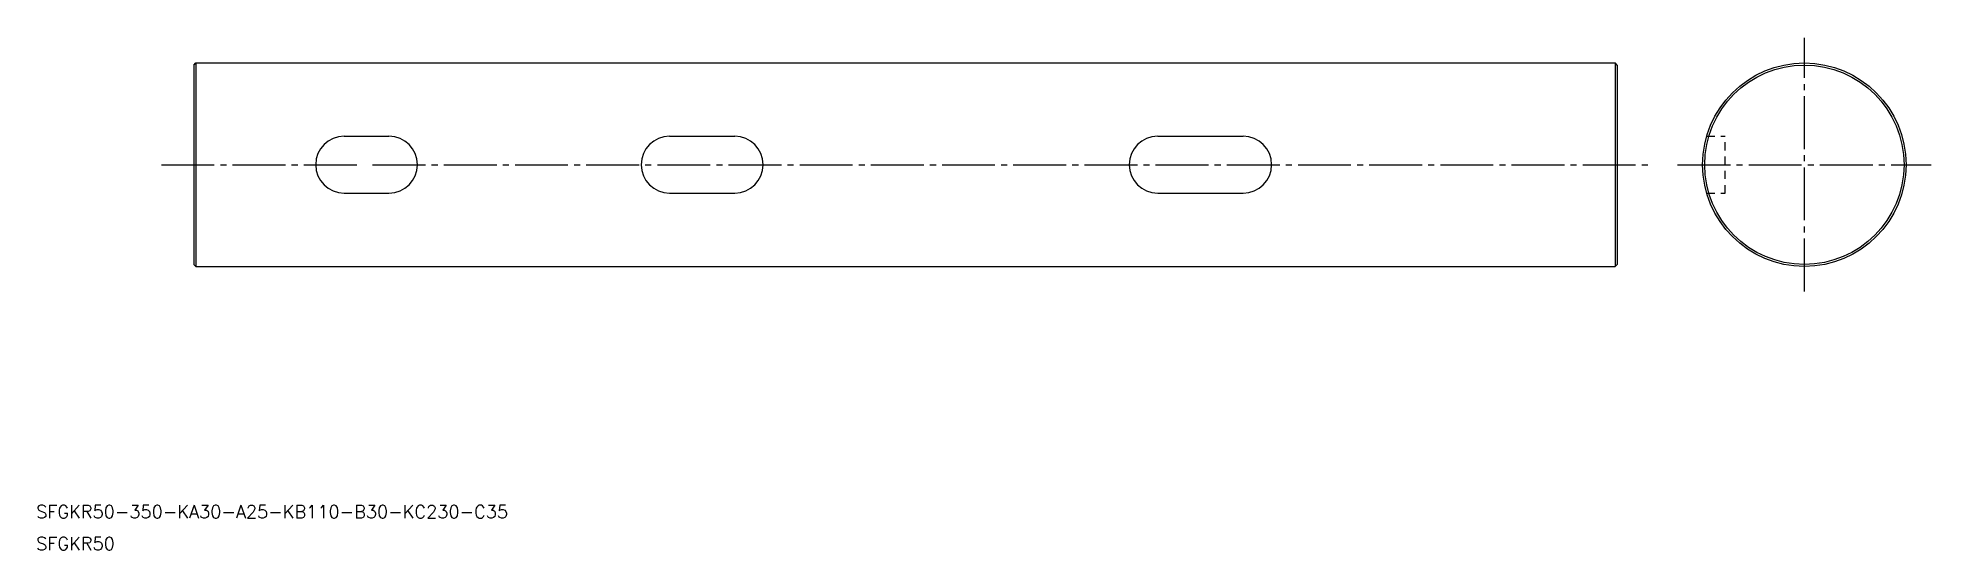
# Model space of a CAD drawing. Extents: x 45 to 510, y -45 to 81.
import ezdxf

# ---------------------------------------------------------------- set-up
doc = ezdxf.new("R2010")
doc.units = 0
doc.linetypes.add('CENTER', pattern=[17.5, 13, -1.5, 1.5, -1.5])
doc.linetypes.add('DASHED', pattern=[3.5, 2, -1.5])
doc.layers.get('0').update_dxf_attribs({"linetype": 'CONTINUOUS'})
doc.layers.add('CENTER', color=1, linetype='CENTER')
doc.styles.get("Standard").update_dxf_attribs({"font": 'txt.shx', "bigfont": '@extfont2.shx'})

msp = doc.modelspace()

# ---------------------------------------------------------------- linework, layer by layer
at = {"color": 7, "linetype": 'CONTINUOUS'}
for p, q in [((82.91, 74.02), (83.41, 74.52)), ((83.41, 74.52), (432.41, 74.52)), ((83.41, 74.52), (83.41, 24.52)), ((432.41, 74.52), (432.41, 24.52)), ((432.91, 74.02), (432.41, 74.52)), ((82.91, 74.02), (82.91, 25.02)), ((432.91, 74.02), (432.91, 25.02)), ((119.91, 56.52), (130.91, 56.52)), ((199.91, 56.52), (215.91, 56.52)), ((319.91, 56.52), (340.91, 56.52)), ((119.91, 42.52), (130.91, 42.52)), ((199.91, 42.52), (215.91, 42.52)), ((319.91, 42.52), (340.91, 42.52)), ((82.91, 25.02), (83.41, 24.52)), ((83.41, 24.52), (432.41, 24.52)), ((432.41, 24.52), (432.91, 25.02))]:
    msp.add_line(p, q, dxfattribs=at)
at = {"color": 3, "linetype": 'DASHED'}
for p, q in [((454.89, 56.52), (459.39, 56.52)), ((459.39, 42.52), (459.39, 56.52)), ((454.89, 42.52), (459.39, 42.52))]:
    msp.add_line(p, q, dxfattribs=at)
at = {"color": 7, "linetype": 'CONTINUOUS'}
for radius in [25, 24.5]:
    msp.add_circle((478.89, 49.52), radius, dxfattribs=at)
for centre, start, end in [((119.91, 49.52), 90, 270), ((130.91, 49.52), 270, 90), ((199.91, 49.52), 90, 270), ((215.91, 49.52), 270, 90), ((319.91, 49.52), 90, 270), ((340.91, 49.52), 270, 90)]:
    msp.add_arc(centre, 7, start, end, dxfattribs=at)
at = {"layer": 'CENTER', "color": 1, "linetype": 'CENTER'}
for p, q in [((478.89, 18.35), (478.89, 80.7)), ((74.98, 49.52), (123.91, 49.52)), ((126.91, 49.52), (440.85, 49.52)), ((447.71, 49.52), (510.06, 49.52))]:
    msp.add_line(p, q, dxfattribs=at)

# ---------------------------------------------------------------- texts
for s, p in [('SFGKR50-350-KA30-A25-KB110-B30-KC230-C35', (44.19, -37.38)), ('SFGKR50', (44.19, -45.22))]:
    msp.add_text(s, height=3.2).set_placement(p)

doc.saveas('drawing.dxf')
